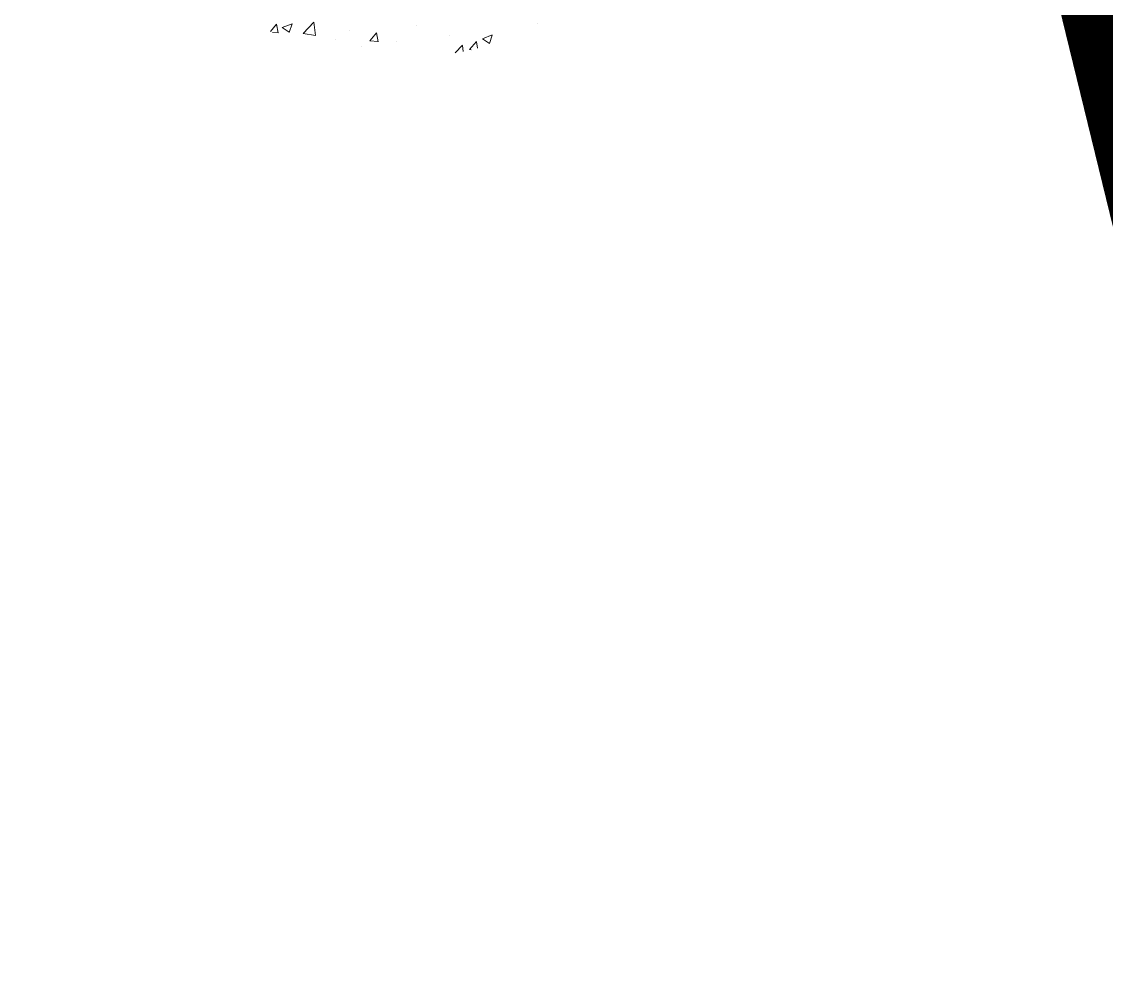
# Model space of a CAD drawing. Header units: metres. Extents: x -8 to 247, y -4 to 148.
# Drawn here: x 226.051 to 228.386, y 112.592 to 114.633 of the extents above; entities that cross this region are included whole.
import ezdxf

# ---------------------------------------------------------------- set-up
doc = ezdxf.new("R2010")
doc.units = ezdxf.units.M
doc.header["$LTSCALE"] = 5
doc.layers.add('800 Espace-vert', color=8, linetype='Continuous', lineweight=5)
doc.layers.add('801 ABRES JARDINS', color=8, linetype='Continuous', lineweight=0)
doc.layers.add('limite de propriété', color=7, linetype='Continuous')

# ---------------------------------------------------------------- blocks, each defined once
blk = doc.blocks.new('ARBRE')
at = {"layer": '800 Espace-vert', "color": 3}
for p, q in [((-0.2776, -0.6536), (-0.2644, -0.6378)), ((-0.2609, -0.6568), (-0.2644, -0.638)), ((-0.2519, -0.6451), (-0.2309, -0.637)), ((-0.2519, -0.6451), (-0.237, -0.6552)), ((-0.237, -0.6554), (-0.2309, -0.6373)), ((-0.2073, -0.6579), (-0.1839, -0.6336)), ((-0.1806, -0.6622), (-0.1839, -0.6337)), ((-0.1066, -0.6516), (-0.1066, -0.6516)), ((0.0375, -0.6401), (0.0375, -0.6401)), ((0.2972, -0.6362), (0.2972, -0.6362)), ((-0.273, -0.6555), (-0.2609, -0.6566)), ((-0.2073, -0.6579), (-0.1806, -0.662)), ((-0.1375, -0.6701), (-0.1375, -0.6701)), ((-0.0637, -0.6738), (-0.0492, -0.6566)), ((-0.0637, -0.6738), (-0.0458, -0.6754)), ((-0.0457, -0.6757), (-0.0492, -0.6568)), ((-0.0059, -0.6761), (-0.0059, -0.6761)), ((0.1078, -0.6612), (0.1078, -0.6612)), ((0.1515, -0.6927), (0.166, -0.6754)), ((0.1686, -0.6898), (0.166, -0.6757)), ((0.1792, -0.6691), (0.2002, -0.6611)), ((0.1792, -0.6691), (0.1942, -0.6792)), ((0.1942, -0.6794), (0.2002, -0.6613)), ((-0.081, -0.686), (-0.081, -0.686)), ((0.1203, -0.6998), (0.1363, -0.6832)), ((0.1378, -0.6966), (0.1363, -0.6834)), ((0.1515, -0.6927), (0.155, -0.693))]:
    blk.add_line(p, q, dxfattribs=at)

msp = doc.modelspace()

# ---------------------------------------------------------------- linework, layer by layer
at = {"layer": 'limite de propriété', "color": 8, "const_width": 0.5}
msp.add_lwpolyline([(232.29, 99.3255), (225.8336, 125.7485), (225.4077, 126.1199)], dxfattribs=at)

# ---------------------------------------------------------------- block references
at = {"layer": '801 ABRES JARDINS', "color": 8}
msp.add_blockref('ARBRE', (226.8637, 115.2653), dxfattribs=at)

doc.saveas('drawing.dxf')
